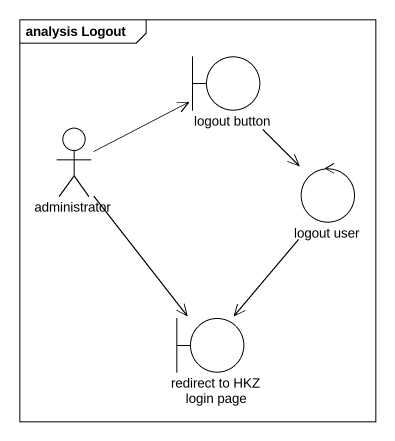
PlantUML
@startuml
mainframe analysis Logout
boundary "logout button" as logout_button
actor administrator
control "logout user" as logout_user
boundary "redirect to HKZ login page" as redirect_to_HKZ_login_page
logout_button --> logout_user
administrator -right-> logout_button
administrator --> redirect_to_HKZ_login_page
logout_user --> redirect_to_HKZ_login_page
@enduml
